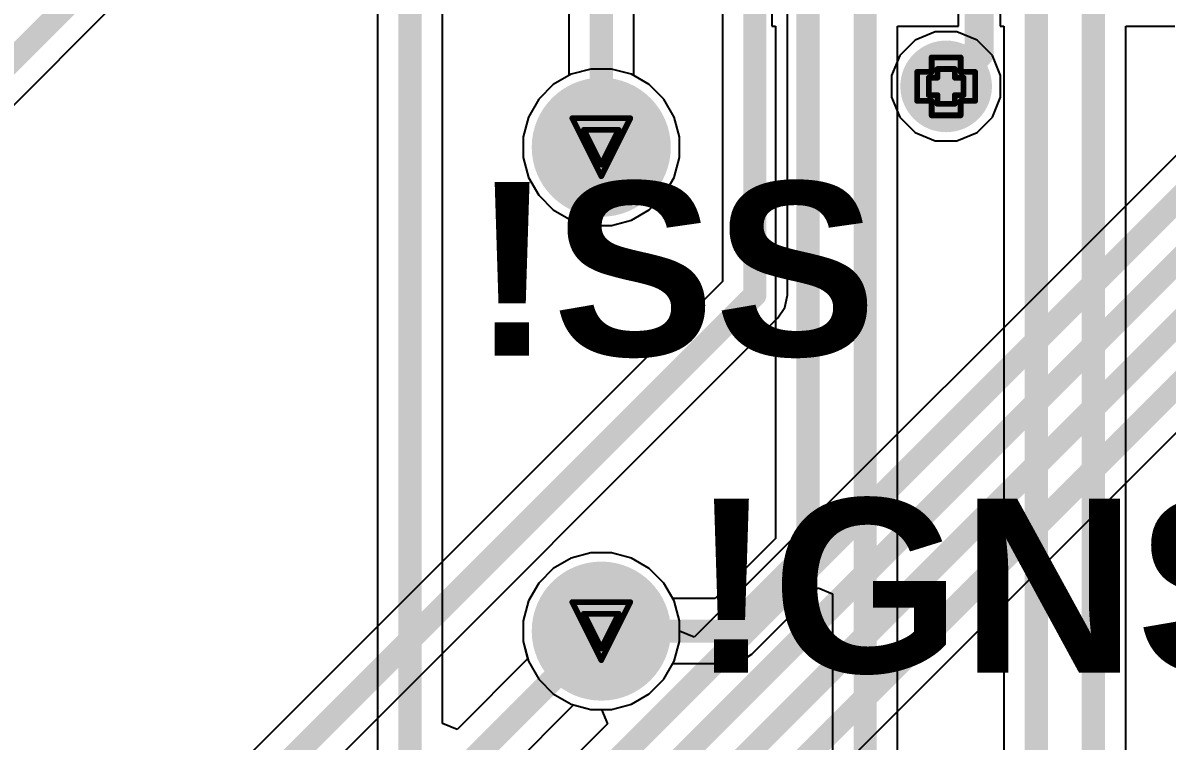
# Model space of a CAD drawing. Header units: inches. Extents: x -0.1 to 17.9, y -0.8 to 4.8.
# Drawn here: x 0.8114 to 1.2062, y 2.234 to 2.4819 of the extents above; entities that cross this region are included whole.
import ezdxf

# ---------------------------------------------------------------- set-up
doc = ezdxf.new("R2010")
doc.units = ezdxf.units.IN
doc.header["$MEASUREMENT"] = 0
for name, color, linetype in [('Bottom Layer 1', 5, 'Continuous'), ('Bottom Solder', 6, 'Continuous'), ('Drill Drawing', 1, 'Continuous'), ('GND+Signal', 16, 'Continuous'), ('Multi-Layer', 9, 'Continuous'), ('Pad Holes', 156, 'Continuous'), ('PWR+Signal', 76, 'Continuous'), ('Top Layer 1', 1, 'Continuous'), ('Top Overlay', 2, 'Continuous'), ('Top Solder', 216, 'Continuous'), ('Via Holes', 16, 'Continuous')]:
    doc.layers.add(name, color=color, linetype=linetype)
doc.styles.add('Arial_Bold', font='', dxfattribs={"height": 0.2})
doc.styles.get('Arial_Bold').set_extended_font_data('Arial', bold=True)

# ---------------------------------------------------------------- blocks, each defined once
blk = doc.blocks.new('T____P______TH_1_8___H_________0_92___60')
at = {"layer": 'Bottom Layer 1'}
h = blk.add_hatch(color=5, dxfattribs=at)
edge = h.paths.add_edge_path()
edge.add_arc((0, 0), 0.02, 0, 360)
at = {"layer": 'Bottom Solder'}
h = blk.add_hatch(color=6, dxfattribs=at)
edge = h.paths.add_edge_path()
edge.add_arc((0, 0), 0.024, 0, 360)
at = {"layer": 'GND+Signal'}
h = blk.add_hatch(color=16, dxfattribs=at)
edge = h.paths.add_edge_path()
edge.add_arc((0, 0), 0.02, 0, 360)
at = {"layer": 'Multi-Layer'}
h = blk.add_hatch(color=9, dxfattribs=at)
edge = h.paths.add_edge_path()
edge.add_arc((0, 0), 0.02, 0, 360)
at = {"layer": 'Pad Holes'}
h = blk.add_hatch(color=7, dxfattribs=at)
edge = h.paths.add_edge_path()
edge.add_arc((0, 0), 0.01, 0, 360)
at = {"layer": 'PWR+Signal'}
h = blk.add_hatch(color=76, dxfattribs=at)
edge = h.paths.add_edge_path()
edge.add_arc((0, 0), 0.02, 0, 360)
at = {"layer": 'Top Layer 1'}
h = blk.add_hatch(color=1, dxfattribs=at)
edge = h.paths.add_edge_path()
edge.add_arc((0, 0), 0.02, 0, 360)
at = {"layer": 'Top Solder'}
h = blk.add_hatch(color=216, dxfattribs=at)
edge = h.paths.add_edge_path()
edge.add_arc((0, 0), 0.024, 0, 360)
blk = doc.blocks.new('T____P______TH_1_8___H_________0_92___69')
at = {"layer": 'Bottom Layer 1'}
h = blk.add_hatch(color=5, dxfattribs=at)
edge = h.paths.add_edge_path()
edge.add_arc((0, 0), 0.02, 0, 360)
at = {"layer": 'Bottom Solder'}
h = blk.add_hatch(color=6, dxfattribs=at)
edge = h.paths.add_edge_path()
edge.add_arc((0, 0), 0.024, 0, 360)
at = {"layer": 'GND+Signal'}
h = blk.add_hatch(color=16, dxfattribs=at)
edge = h.paths.add_edge_path()
edge.add_arc((0, 0), 0.02, 0, 360)
at = {"layer": 'Multi-Layer'}
h = blk.add_hatch(color=9, dxfattribs=at)
edge = h.paths.add_edge_path()
edge.add_arc((0, 0), 0.02, 0, 360)
at = {"layer": 'Pad Holes'}
h = blk.add_hatch(color=7, dxfattribs=at)
edge = h.paths.add_edge_path()
edge.add_arc((0, 0), 0.01, 0, 360)
at = {"layer": 'PWR+Signal'}
h = blk.add_hatch(color=76, dxfattribs=at)
edge = h.paths.add_edge_path()
edge.add_arc((0, 0), 0.02, 0, 360)
at = {"layer": 'Top Layer 1'}
h = blk.add_hatch(color=1, dxfattribs=at)
edge = h.paths.add_edge_path()
edge.add_arc((0, 0), 0.02, 0, 360)
at = {"layer": 'Top Solder'}
h = blk.add_hatch(color=216, dxfattribs=at)
edge = h.paths.add_edge_path()
edge.add_arc((0, 0), 0.024, 0, 360)

msp = doc.modelspace()

# ---------------------------------------------------------------- hatches: boundary and pattern name
at = {"layer": 'Bottom Layer 1'}
h = msp.add_hatch(color=5, dxfattribs=at)
edge = h.paths.add_edge_path()
edge.add_arc((1.13, 2.46), 0.01181, 0, 360)
at = {"layer": 'Bottom Solder'}
h = msp.add_hatch(color=6, dxfattribs=at)
edge = h.paths.add_edge_path()
edge.add_arc((1.13, 2.46), 0.01581, 0, 360)
at = {"layer": 'GND+Signal'}
h = msp.add_hatch(color=16, dxfattribs=at)
edge = h.paths.add_edge_path()
edge.add_arc((1.13, 2.46), 0.01181, 0, 360)
at = {"layer": 'PWR+Signal'}
h = msp.add_hatch(color=76, dxfattribs=at)
edge = h.paths.add_edge_path()
edge.add_arc((1.13, 2.46), 0.01181, 0, 360)
at = {"layer": 'Top Layer 1'}
h = msp.add_hatch(color=1, dxfattribs=at)
edge = h.paths.add_edge_path()
edge.add_arc((1.13, 2.46), 0.01181, 0, 360)
at = {"layer": 'Via Holes'}
h = msp.add_hatch(color=7, dxfattribs=at)
edge = h.paths.add_edge_path()
edge.add_arc((1.13, 2.46), 0.00591, 0, 360)

# ---------------------------------------------------------------- linework, layer by layer
at = {"layer": 'Bottom Layer 1'}
for p, q in [((1.46107, 2.68793), (1.043, 2.26986)), ((0.99979, 2.65371), (0.99979, 2.4637)), ((1.02222, 2.4637), (1.02222, 2.64907)), ((1.00486, 2.136), (1.43665, 2.56778)), ((1.05278, 2.54474), (1.05278, 2.39265)), ((1.07522, 2.388), (1.07522, 2.54009)), ((0.99442, 2.46061), (0.9894, 2.45558)), ((0.99979, 2.4637), (0.99442, 2.46061)), ((1.02758, 2.46061), (1.02222, 2.4637)), ((1.03261, 2.45558), (1.02758, 2.46061)), ((0.9894, 2.45558), (0.98584, 2.44942)), ((1.03616, 2.44942), (1.03261, 2.45558)), ((0.98584, 2.44942), (0.984, 2.44255)), ((1.038, 2.44255), (1.03616, 2.44942)), ((0.984, 2.44255), (0.984, 2.43545)), ((1.038, 2.43545), (1.038, 2.44255)), ((0.984, 2.43545), (0.98584, 2.42858)), ((1.03616, 2.42858), (1.038, 2.43545)), ((0.98584, 2.42858), (0.9894, 2.42242)), ((1.03261, 2.42242), (1.03616, 2.42858)), ((0.9894, 2.42242), (0.99442, 2.41739)), ((1.02758, 2.41739), (1.03261, 2.42242)), ((0.99442, 2.41739), (1.00058, 2.41384)), ((1.02142, 2.41384), (1.02758, 2.41739)), ((1.00058, 2.41384), (1.00745, 2.412)), ((1.01456, 2.412), (1.02142, 2.41384)), ((1.00745, 2.412), (1.01456, 2.412)), ((1.05278, 2.39265), (0.84835, 2.18822)), ((1.07436, 2.38371), (1.07522, 2.388)), ((1.07522, 2.388), (1.07522, 2.388)), ((1.07193, 2.38007), (1.07436, 2.38371)), ((0.86093, 2.16907), (1.07193, 2.38007)), ((1.07193, 2.38007), (1.07193, 2.38007)), ((1.00745, 2.299), (1.00058, 2.29716)), ((1.01456, 2.299), (1.00745, 2.299)), ((1.02142, 2.29716), (1.01456, 2.299)), ((1.00058, 2.29716), (0.99442, 2.29361)), ((1.02758, 2.29361), (1.02142, 2.29716)), ((0.99442, 2.29361), (0.9894, 2.28858)), ((1.03261, 2.28858), (1.02758, 2.29361)), ((0.9894, 2.28858), (0.98584, 2.28242)), ((1.03616, 2.28242), (1.03261, 2.28858)), ((0.98584, 2.28242), (0.984, 2.27555)), ((1.038, 2.27555), (1.03616, 2.28242)), ((0.984, 2.27555), (0.984, 2.26845)), ((1.038, 2.27193), (1.038, 2.27555)), ((1.043, 2.26986), (1.038, 2.27193)), ((0.984, 2.26845), (0.98584, 2.26158)), ((0.98584, 2.26158), (0.9894, 2.25542)), ((0.9894, 2.25542), (0.99442, 2.25039)), ((0.99442, 2.25039), (1.00058, 2.24684)), ((1.00058, 2.24684), (1.00745, 2.245)), ((1.00745, 2.245), (1.01107, 2.245)), ((1.01107, 2.245), (1.01314, 2.24)), ((1.01314, 2.24), (0.90476, 2.13162))]:
    msp.add_line(p, q, dxfattribs=at)
for points in [[(0.90941, 2.12041, 0.008, 0.008, 0), (1.469, 2.68, 0.008, 0.008, 0)], [(1.011, 2.439, 0.008, 0.008, 0), (1.011, 2.65371, 0.008, 0.008, 0)], [(0.90721, 2.097, 0.008, 0.008, 0), (1.45721, 2.647, 0.008, 0.008, 0)], [(0.91338, 2.08159, 0.008, 0.008, 0), (1.44479, 2.613, 0.008, 0.008, 0)], [(0.91959, 2.06659, 0.008, 0.008, 0), (1.432, 2.579, 0.008, 0.008, 0)], [(1.064, 2.388, 0.008, 0.008, 0), (1.064, 2.54474, 0.008, 0.008, 0)], [(0.853, 2.177, 0.008, 0.008, 0), (1.064, 2.388, 0.008, 0.008, 0)]]:
    msp.add_lwpolyline(points, format="xyseb", dxfattribs=at)
for points in [[(1.009, 2.439, 0.004, 0.004, 1), (1.013, 2.439, 0.004, 0.004, 1)], [(1.062, 2.388, 0.004, 0.004, 1), (1.066, 2.388, 0.004, 0.004, 1)], [(1.062, 2.388, 0.004, 0.004, 1), (1.066, 2.388, 0.004, 0.004, 1)]]:
    msp.add_lwpolyline(points, format="xyseb", close=True, dxfattribs=at)
at = {"layer": 'Drill Drawing'}
for points in [[(1.125, 2.465, 0.002, 0.002, 0), (1.125, 2.47, 0.002, 0.002, 0)], [(1.125, 2.47, 0.002, 0.002, 0), (1.135, 2.47, 0.002, 0.002, 0)], [(1.135, 2.465, 0.002, 0.002, 0), (1.135, 2.47, 0.002, 0.002, 0)], [(1.12, 2.455, 0.002, 0.002, 0), (1.12, 2.465, 0.002, 0.002, 0)], [(1.12, 2.465, 0.002, 0.002, 0), (1.125, 2.465, 0.002, 0.002, 0)], [(1.124, 2.457, 0.002, 0.002, 0), (1.124, 2.463, 0.002, 0.002, 0)], [(1.124, 2.463, 0.002, 0.002, 0), (1.127, 2.463, 0.002, 0.002, 0)], [(1.127, 2.463, 0.002, 0.002, 0), (1.127, 2.466, 0.002, 0.002, 0)], [(1.127, 2.466, 0.002, 0.002, 0), (1.133, 2.466, 0.002, 0.002, 0)], [(1.133, 2.463, 0.002, 0.002, 0), (1.133, 2.466, 0.002, 0.002, 0)], [(1.133, 2.463, 0.002, 0.002, 0), (1.136, 2.463, 0.002, 0.002, 0)], [(1.135, 2.465, 0.002, 0.002, 0), (1.14, 2.465, 0.002, 0.002, 0)], [(1.136, 2.457, 0.002, 0.002, 0), (1.136, 2.463, 0.002, 0.002, 0)], [(1.14, 2.455, 0.002, 0.002, 0), (1.14, 2.465, 0.002, 0.002, 0)], [(1.12, 2.455, 0.002, 0.002, 0), (1.125, 2.455, 0.002, 0.002, 0)], [(1.124, 2.457, 0.002, 0.002, 0), (1.127, 2.457, 0.002, 0.002, 0)], [(1.125, 2.45, 0.002, 0.002, 0), (1.125, 2.455, 0.002, 0.002, 0)], [(1.127, 2.454, 0.002, 0.002, 0), (1.127, 2.457, 0.002, 0.002, 0)], [(1.133, 2.457, 0.002, 0.002, 0), (1.136, 2.457, 0.002, 0.002, 0)], [(1.133, 2.454, 0.002, 0.002, 0), (1.133, 2.457, 0.002, 0.002, 0)], [(1.135, 2.455, 0.002, 0.002, 0), (1.14, 2.455, 0.002, 0.002, 0)], [(1.135, 2.45, 0.002, 0.002, 0), (1.135, 2.455, 0.002, 0.002, 0)], [(1.127, 2.454, 0.002, 0.002, 0), (1.133, 2.454, 0.002, 0.002, 0)], [(1.001, 2.449, 0.002, 0.002, 0), (1.021, 2.449, 0.002, 0.002, 0)], [(1.001, 2.449, 0.002, 0.002, 0), (1.011, 2.429, 0.002, 0.002, 0)], [(1.011, 2.429, 0.002, 0.002, 0), (1.021, 2.449, 0.002, 0.002, 0)], [(1.125, 2.45, 0.002, 0.002, 0), (1.135, 2.45, 0.002, 0.002, 0)], [(1.005, 2.445, 0.002, 0.002, 0), (1.017, 2.445, 0.002, 0.002, 0)], [(1.005, 2.445, 0.002, 0.002, 0), (1.011, 2.433, 0.002, 0.002, 0)], [(1.011, 2.433, 0.002, 0.002, 0), (1.017, 2.445, 0.002, 0.002, 0)], [(1.001, 2.282, 0.002, 0.002, 0), (1.021, 2.282, 0.002, 0.002, 0)], [(1.001, 2.282, 0.002, 0.002, 0), (1.011, 2.262, 0.002, 0.002, 0)], [(1.011, 2.262, 0.002, 0.002, 0), (1.021, 2.282, 0.002, 0.002, 0)], [(1.005, 2.278, 0.002, 0.002, 0), (1.017, 2.278, 0.002, 0.002, 0)], [(1.005, 2.278, 0.002, 0.002, 0), (1.011, 2.266, 0.002, 0.002, 0)], [(1.011, 2.266, 0.002, 0.002, 0), (1.017, 2.278, 0.002, 0.002, 0)]]:
    msp.add_lwpolyline(points, format="xyseb", dxfattribs=at)
for points in [[(1.1245, 2.47, 0.001, 0.001, 1), (1.1255, 2.47, 0.001, 0.001, 1)], [(1.1245, 2.47, 0.001, 0.001, 1), (1.1255, 2.47, 0.001, 0.001, 1)], [(1.1345, 2.47, 0.001, 0.001, 1), (1.1355, 2.47, 0.001, 0.001, 1)], [(1.1345, 2.47, 0.001, 0.001, 1), (1.1355, 2.47, 0.001, 0.001, 1)], [(1.1195, 2.465, 0.001, 0.001, 1), (1.1205, 2.465, 0.001, 0.001, 1)], [(1.1195, 2.465, 0.001, 0.001, 1), (1.1205, 2.465, 0.001, 0.001, 1)], [(1.1235, 2.463, 0.001, 0.001, 1), (1.1245, 2.463, 0.001, 0.001, 1)], [(1.1235, 2.463, 0.001, 0.001, 1), (1.1245, 2.463, 0.001, 0.001, 1)], [(1.1245, 2.465, 0.001, 0.001, 1), (1.1255, 2.465, 0.001, 0.001, 1)], [(1.1245, 2.465, 0.001, 0.001, 1), (1.1255, 2.465, 0.001, 0.001, 1)], [(1.1265, 2.466, 0.001, 0.001, 1), (1.1275, 2.466, 0.001, 0.001, 1)], [(1.1265, 2.466, 0.001, 0.001, 1), (1.1275, 2.466, 0.001, 0.001, 1)], [(1.1265, 2.463, 0.001, 0.001, 1), (1.1275, 2.463, 0.001, 0.001, 1)], [(1.1265, 2.463, 0.001, 0.001, 1), (1.1275, 2.463, 0.001, 0.001, 1)], [(1.1325, 2.466, 0.001, 0.001, 1), (1.1335, 2.466, 0.001, 0.001, 1)], [(1.1325, 2.466, 0.001, 0.001, 1), (1.1335, 2.466, 0.001, 0.001, 1)], [(1.1325, 2.463, 0.001, 0.001, 1), (1.1335, 2.463, 0.001, 0.001, 1)], [(1.1325, 2.463, 0.001, 0.001, 1), (1.1335, 2.463, 0.001, 0.001, 1)], [(1.1345, 2.465, 0.001, 0.001, 1), (1.1355, 2.465, 0.001, 0.001, 1)], [(1.1345, 2.465, 0.001, 0.001, 1), (1.1355, 2.465, 0.001, 0.001, 1)], [(1.1355, 2.463, 0.001, 0.001, 1), (1.1365, 2.463, 0.001, 0.001, 1)], [(1.1355, 2.463, 0.001, 0.001, 1), (1.1365, 2.463, 0.001, 0.001, 1)], [(1.1395, 2.465, 0.001, 0.001, 1), (1.1405, 2.465, 0.001, 0.001, 1)], [(1.1395, 2.465, 0.001, 0.001, 1), (1.1405, 2.465, 0.001, 0.001, 1)], [(1.1195, 2.455, 0.001, 0.001, 1), (1.1205, 2.455, 0.001, 0.001, 1)], [(1.1195, 2.455, 0.001, 0.001, 1), (1.1205, 2.455, 0.001, 0.001, 1)], [(1.1235, 2.457, 0.001, 0.001, 1), (1.1245, 2.457, 0.001, 0.001, 1)], [(1.1235, 2.457, 0.001, 0.001, 1), (1.1245, 2.457, 0.001, 0.001, 1)], [(1.1245, 2.455, 0.001, 0.001, 1), (1.1255, 2.455, 0.001, 0.001, 1)], [(1.1245, 2.455, 0.001, 0.001, 1), (1.1255, 2.455, 0.001, 0.001, 1)], [(1.1265, 2.457, 0.001, 0.001, 1), (1.1275, 2.457, 0.001, 0.001, 1)], [(1.1265, 2.457, 0.001, 0.001, 1), (1.1275, 2.457, 0.001, 0.001, 1)], [(1.1325, 2.457, 0.001, 0.001, 1), (1.1335, 2.457, 0.001, 0.001, 1)], [(1.1325, 2.457, 0.001, 0.001, 1), (1.1335, 2.457, 0.001, 0.001, 1)], [(1.1345, 2.455, 0.001, 0.001, 1), (1.1355, 2.455, 0.001, 0.001, 1)], [(1.1345, 2.455, 0.001, 0.001, 1), (1.1355, 2.455, 0.001, 0.001, 1)], [(1.1355, 2.457, 0.001, 0.001, 1), (1.1365, 2.457, 0.001, 0.001, 1)], [(1.1355, 2.457, 0.001, 0.001, 1), (1.1365, 2.457, 0.001, 0.001, 1)], [(1.1395, 2.455, 0.001, 0.001, 1), (1.1405, 2.455, 0.001, 0.001, 1)], [(1.1395, 2.455, 0.001, 0.001, 1), (1.1405, 2.455, 0.001, 0.001, 1)], [(1.1265, 2.454, 0.001, 0.001, 1), (1.1275, 2.454, 0.001, 0.001, 1)], [(1.1265, 2.454, 0.001, 0.001, 1), (1.1275, 2.454, 0.001, 0.001, 1)], [(1.1325, 2.454, 0.001, 0.001, 1), (1.1335, 2.454, 0.001, 0.001, 1)], [(1.1325, 2.454, 0.001, 0.001, 1), (1.1335, 2.454, 0.001, 0.001, 1)], [(1.0005, 2.449, 0.001, 0.001, 1), (1.0015, 2.449, 0.001, 0.001, 1)], [(1.0005, 2.449, 0.001, 0.001, 1), (1.0015, 2.449, 0.001, 0.001, 1)], [(1.0205, 2.449, 0.001, 0.001, 1), (1.0215, 2.449, 0.001, 0.001, 1)], [(1.0205, 2.449, 0.001, 0.001, 1), (1.0215, 2.449, 0.001, 0.001, 1)], [(1.1245, 2.45, 0.001, 0.001, 1), (1.1255, 2.45, 0.001, 0.001, 1)], [(1.1245, 2.45, 0.001, 0.001, 1), (1.1255, 2.45, 0.001, 0.001, 1)], [(1.1345, 2.45, 0.001, 0.001, 1), (1.1355, 2.45, 0.001, 0.001, 1)], [(1.1345, 2.45, 0.001, 0.001, 1), (1.1355, 2.45, 0.001, 0.001, 1)], [(1.0045, 2.445, 0.001, 0.001, 1), (1.0055, 2.445, 0.001, 0.001, 1)], [(1.0045, 2.445, 0.001, 0.001, 1), (1.0055, 2.445, 0.001, 0.001, 1)], [(1.0165, 2.445, 0.001, 0.001, 1), (1.0175, 2.445, 0.001, 0.001, 1)], [(1.0165, 2.445, 0.001, 0.001, 1), (1.0175, 2.445, 0.001, 0.001, 1)], [(1.0105, 2.433, 0.001, 0.001, 1), (1.0115, 2.433, 0.001, 0.001, 1)], [(1.0105, 2.433, 0.001, 0.001, 1), (1.0115, 2.433, 0.001, 0.001, 1)], [(1.0105, 2.429, 0.001, 0.001, 1), (1.0115, 2.429, 0.001, 0.001, 1)], [(1.0105, 2.429, 0.001, 0.001, 1), (1.0115, 2.429, 0.001, 0.001, 1)], [(1.0005, 2.282, 0.001, 0.001, 1), (1.0015, 2.282, 0.001, 0.001, 1)], [(1.0005, 2.282, 0.001, 0.001, 1), (1.0015, 2.282, 0.001, 0.001, 1)], [(1.0205, 2.282, 0.001, 0.001, 1), (1.0215, 2.282, 0.001, 0.001, 1)], [(1.0205, 2.282, 0.001, 0.001, 1), (1.0215, 2.282, 0.001, 0.001, 1)], [(1.0045, 2.278, 0.001, 0.001, 1), (1.0055, 2.278, 0.001, 0.001, 1)], [(1.0045, 2.278, 0.001, 0.001, 1), (1.0055, 2.278, 0.001, 0.001, 1)], [(1.0165, 2.278, 0.001, 0.001, 1), (1.0175, 2.278, 0.001, 0.001, 1)], [(1.0165, 2.278, 0.001, 0.001, 1), (1.0175, 2.278, 0.001, 0.001, 1)], [(1.0105, 2.266, 0.001, 0.001, 1), (1.0115, 2.266, 0.001, 0.001, 1)], [(1.0105, 2.266, 0.001, 0.001, 1), (1.0115, 2.266, 0.001, 0.001, 1)], [(1.0105, 2.262, 0.001, 0.001, 1), (1.0115, 2.262, 0.001, 0.001, 1)], [(1.0105, 2.262, 0.001, 0.001, 1), (1.0115, 2.262, 0.001, 0.001, 1)]]:
    msp.add_lwpolyline(points, format="xyseb", close=True, dxfattribs=at)
at = {"layer": 'GND+Signal'}
for p, q in [((0.93378, 2.52461), (0.93378, 1.89265)), ((0.95622, 2.24015), (0.95622, 2.52461)), ((1.00058, 2.46416), (0.99442, 2.46061)), ((1.00745, 2.466), (1.00058, 2.46416)), ((1.01456, 2.466), (1.00745, 2.466)), ((1.02142, 2.46416), (1.01456, 2.466)), ((1.02758, 2.46061), (1.02142, 2.46416)), ((0.99442, 2.46061), (0.9894, 2.45558)), ((1.03261, 2.45558), (1.02758, 2.46061)), ((0.9894, 2.45558), (0.98584, 2.44942)), ((1.03616, 2.44942), (1.03261, 2.45558)), ((0.98584, 2.44942), (0.984, 2.44255)), ((1.038, 2.44255), (1.03616, 2.44942)), ((0.984, 2.44255), (0.984, 2.43545)), ((1.038, 2.43545), (1.038, 2.44255)), ((0.984, 2.43545), (0.98584, 2.42858)), ((1.03616, 2.42858), (1.038, 2.43545)), ((0.98584, 2.42858), (0.9894, 2.42242)), ((1.03261, 2.42242), (1.03616, 2.42858)), ((0.9894, 2.42242), (0.99442, 2.41739)), ((1.02758, 2.41739), (1.03261, 2.42242)), ((0.99442, 2.41739), (1.00058, 2.41384)), ((1.02142, 2.41384), (1.02758, 2.41739)), ((1.00058, 2.41384), (1.00745, 2.412)), ((1.01456, 2.412), (1.02142, 2.41384)), ((1.00745, 2.412), (1.01456, 2.412)), ((1.00745, 2.299), (1.00058, 2.29716)), ((1.01456, 2.299), (1.00745, 2.299)), ((1.02142, 2.29716), (1.01456, 2.299)), ((1.00058, 2.29716), (0.99442, 2.29361)), ((1.02758, 2.29361), (1.02142, 2.29716)), ((0.99442, 2.29361), (0.9894, 2.28858)), ((1.03261, 2.28858), (1.02758, 2.29361)), ((0.9894, 2.28858), (0.98584, 2.28242)), ((1.03616, 2.28242), (1.03261, 2.28858)), ((0.98584, 2.28242), (0.984, 2.27555)), ((1.038, 2.27555), (1.03616, 2.28242)), ((0.984, 2.27555), (0.984, 2.26845)), ((1.038, 2.26845), (1.038, 2.27555)), ((0.984, 2.26845), (0.9856, 2.26246)), ((1.03616, 2.26158), (1.038, 2.26845)), ((0.9856, 2.26246), (0.96122, 2.23808)), ((1.03261, 2.25542), (1.03616, 2.26158)), ((1.02758, 2.25039), (1.03261, 2.25542)), ((0.97622, 2.22135), (1.00146, 2.2466)), ((1.00146, 2.2466), (1.00745, 2.245)), ((1.01456, 2.245), (1.02142, 2.24684)), ((1.02142, 2.24684), (1.02758, 2.25039)), ((1.00745, 2.245), (1.01456, 2.245)), ((0.96122, 2.23808), (0.95622, 2.24015))]:
    msp.add_line(p, q, dxfattribs=at)
for points in [[(0.945, 1.888, 0.008, 0.008, 0), (0.945, 2.54, 0.008, 0.008, 0)], [(0.965, 2.226, 0.008, 0.008, 0), (1.011, 2.272, 0.008, 0.008, 0)]]:
    msp.add_lwpolyline(points, format="xyseb", dxfattribs=at)
msp.add_lwpolyline([(1.009, 2.272, 0.004, 0.004, 1), (1.013, 2.272, 0.004, 0.004, 1)], format="xyseb", close=True, dxfattribs=at)
at = {"layer": 'PWR+Signal'}
for p, q in [((1.11934, 2.47595), (1.11405, 2.47066)), ((1.12626, 2.47881), (1.11934, 2.47595)), ((1.13374, 2.47881), (1.12626, 2.47881)), ((1.14066, 2.47595), (1.13374, 2.47881)), ((1.14595, 2.47066), (1.14066, 2.47595)), ((1.11405, 2.47066), (1.11119, 2.46374)), ((1.14881, 2.46374), (1.14595, 2.47066)), ((1.00058, 2.46416), (0.99442, 2.46061)), ((1.00745, 2.466), (1.00058, 2.46416)), ((1.01456, 2.466), (1.00745, 2.466)), ((1.02142, 2.46416), (1.01456, 2.466)), ((1.02758, 2.46061), (1.02142, 2.46416)), ((1.11119, 2.46374), (1.11119, 2.45626)), ((1.14881, 2.45626), (1.14881, 2.46374)), ((0.99442, 2.46061), (0.9894, 2.45558)), ((1.03261, 2.45558), (1.02758, 2.46061)), ((1.11119, 2.45626), (1.11405, 2.44934)), ((1.14595, 2.44934), (1.14881, 2.45626)), ((0.9894, 2.45558), (0.98584, 2.44942)), ((1.03616, 2.44942), (1.03261, 2.45558)), ((0.98584, 2.44942), (0.984, 2.44255)), ((1.038, 2.44255), (1.03616, 2.44942)), ((1.11405, 2.44934), (1.11934, 2.44405)), ((1.14066, 2.44405), (1.14595, 2.44934)), ((1.11934, 2.44405), (1.12626, 2.44119)), ((1.13374, 2.44119), (1.14066, 2.44405)), ((0.984, 2.44255), (0.984, 2.43545)), ((1.038, 2.43545), (1.038, 2.44255)), ((1.12626, 2.44119), (1.13374, 2.44119)), ((0.984, 2.43545), (0.98584, 2.42858)), ((1.03616, 2.42858), (1.038, 2.43545)), ((0.98584, 2.42858), (0.9894, 2.42242)), ((1.03261, 2.42242), (1.03616, 2.42858)), ((0.9894, 2.42242), (0.99442, 2.41739)), ((1.02758, 2.41739), (1.03261, 2.42242)), ((0.99442, 2.41739), (1.00058, 2.41384)), ((1.02142, 2.41384), (1.02758, 2.41739)), ((1.00058, 2.41384), (1.00745, 2.412)), ((1.01456, 2.412), (1.02142, 2.41384)), ((1.00745, 2.412), (1.01456, 2.412)), ((1.00745, 2.299), (1.00058, 2.29716)), ((1.01456, 2.299), (1.00745, 2.299)), ((1.02142, 2.29716), (1.01456, 2.299)), ((1.00058, 2.29716), (0.99442, 2.29361)), ((1.02758, 2.29361), (1.02142, 2.29716)), ((0.99442, 2.29361), (0.9894, 2.28858)), ((1.03261, 2.28858), (1.02758, 2.29361)), ((0.9894, 2.28858), (0.98584, 2.28242)), ((1.03616, 2.28242), (1.03261, 2.28858)), ((0.98584, 2.28242), (0.984, 2.27555)), ((1.038, 2.27555), (1.03616, 2.28242)), ((0.984, 2.27555), (0.984, 2.26845)), ((1.038, 2.26845), (1.038, 2.27555)), ((0.984, 2.26845), (0.98584, 2.26158)), ((1.03616, 2.26158), (1.038, 2.26845)), ((0.98584, 2.26158), (0.9894, 2.25542)), ((1.03261, 2.25542), (1.03616, 2.26158)), ((0.9894, 2.25542), (0.99442, 2.25039)), ((1.02758, 2.25039), (1.03261, 2.25542)), ((0.99442, 2.25039), (1.00058, 2.24684)), ((1.00058, 2.24684), (1.00745, 2.245)), ((1.01456, 2.245), (1.02142, 2.24684)), ((1.02142, 2.24684), (1.02758, 2.25039)), ((1.00745, 2.245), (1.01456, 2.245))]:
    msp.add_line(p, q, dxfattribs=at)
at = {"layer": 'Top Layer 1'}
for p, q in [((0.63367, 2.27907), (0.9297, 2.5751)), ((1.06985, 2.55271), (1.06985, 2.48083)), ((1.14859, 2.55271), (1.14859, 2.48083)), ((1.13424, 2.48083), (1.13424, 2.54399)), ((1.06985, 2.48083), (1.07115, 2.48083)), ((1.07115, 2.48083), (1.07115, 2.30401)), ((1.11326, 2.14905), (1.11326, 2.48083)), ((1.11326, 2.48083), (1.13424, 2.48083)), ((1.14859, 2.48083), (1.14989, 2.48083)), ((1.14989, 2.48083), (1.14989, 2.1729)), ((1.192, 2.20486), (1.192, 2.48083)), ((1.192, 2.48083), (1.20894, 2.48083)), ((1.00058, 2.46416), (0.99442, 2.46061)), ((1.00745, 2.466), (1.00058, 2.46416)), ((1.01456, 2.466), (1.00745, 2.466)), ((1.02142, 2.46416), (1.01456, 2.466)), ((1.02758, 2.46061), (1.02142, 2.46416)), ((0.99442, 2.46061), (0.9894, 2.45558)), ((1.03261, 2.45558), (1.02758, 2.46061)), ((0.9894, 2.45558), (0.98584, 2.44942)), ((1.03616, 2.44942), (1.03261, 2.45558)), ((0.98584, 2.44942), (0.984, 2.44255)), ((1.038, 2.44255), (1.03616, 2.44942)), ((0.984, 2.44255), (0.984, 2.43545)), ((1.038, 2.43545), (1.038, 2.44255)), ((0.984, 2.43545), (0.98584, 2.42858)), ((1.03616, 2.42858), (1.038, 2.43545)), ((0.98584, 2.42858), (0.9894, 2.42242)), ((1.03261, 2.42242), (1.03616, 2.42858)), ((0.9894, 2.42242), (0.99442, 2.41739)), ((1.02758, 2.41739), (1.03261, 2.42242)), ((0.99442, 2.41739), (1.00058, 2.41384)), ((1.02142, 2.41384), (1.02758, 2.41739)), ((1.00058, 2.41384), (1.00745, 2.412)), ((1.01456, 2.412), (1.02142, 2.41384)), ((1.00745, 2.412), (1.01456, 2.412)), ((1.07115, 2.30401), (1.05035, 2.28322)), ((1.00745, 2.299), (1.00058, 2.29716)), ((1.01456, 2.299), (1.00745, 2.299)), ((1.02142, 2.29716), (1.01456, 2.299)), ((1.00058, 2.29716), (0.99442, 2.29361)), ((1.02758, 2.29361), (1.02142, 2.29716)), ((0.99442, 2.29361), (0.9894, 2.28858)), ((1.03261, 2.28858), (1.02758, 2.29361)), ((0.9894, 2.28858), (0.98584, 2.28242)), ((1.0357, 2.28322), (1.03261, 2.28858)), ((1.06293, 2.26407), (1.08583, 2.28697)), ((1.08583, 2.28697), (1.09083, 2.2849)), ((0.98584, 2.28242), (0.984, 2.27555)), ((1.05035, 2.28322), (1.0357, 2.28322)), ((1.09083, 2.2849), (1.09083, 2.15369)), ((0.984, 2.27555), (0.984, 2.26845)), ((0.984, 2.26845), (0.98584, 2.26158)), ((1.05929, 2.26164), (1.06293, 2.26407)), ((0.98584, 2.26158), (0.9894, 2.25542)), ((1.03261, 2.25542), (1.0357, 2.26078)), ((1.0357, 2.26078), (1.055, 2.26078)), ((1.055, 2.26078), (1.05929, 2.26164)), ((1.055, 2.26078), (1.055, 2.26078)), ((0.9894, 2.25542), (0.99442, 2.25039)), ((1.02758, 2.25039), (1.03261, 2.25542)), ((0.99442, 2.25039), (1.00058, 2.24684)), ((1.00058, 2.24684), (1.00745, 2.245)), ((1.01456, 2.245), (1.02142, 2.24684)), ((1.02142, 2.24684), (1.02758, 2.25039)), ((1.00745, 2.245), (1.01456, 2.245))]:
    msp.add_line(p, q, dxfattribs=at)
for points in [[(0.62574, 2.287, 0.008, 0.008, 0), (0.97047, 2.63173, 0.008, 0.008, 0)], [(1.08236, 2.29936, 0.008, 0.008, 0), (1.08236, 2.51677, 0.008, 0.008, 0)], [(1.10205, 2.14905, 0.008, 0.008, 0), (1.10205, 2.51677, 0.008, 0.008, 0)], [(1.14142, 2.47142, 0.01, 0.01, 0), (1.14142, 2.51677, 0.01, 0.01, 0)], [(1.1611, 2.1729, 0.008, 0.008, 0), (1.1611, 2.51677, 0.008, 0.008, 0)], [(1.18079, 2.20021, 0.008, 0.008, 0), (1.18079, 2.51677, 0.008, 0.008, 0)], [(1.13, 2.46, 0.01, 0.01, 0), (1.14142, 2.47142, 0.01, 0.01, 0)], [(1.055, 2.272, 0.008, 0.008, 0), (1.08236, 2.29936, 0.008, 0.008, 0)], [(1.011, 2.272, 0.008, 0.008, 0), (1.055, 2.272, 0.008, 0.008, 0)]]:
    msp.add_lwpolyline(points, format="xyseb", dxfattribs=at)
for points in [[(1.13892, 2.47142, 0.005, 0.005, 1), (1.14392, 2.47142, 0.005, 0.005, 1)], [(1.13892, 2.47142, 0.005, 0.005, 1), (1.14392, 2.47142, 0.005, 0.005, 1)], [(1.1275, 2.46, 0.005, 0.005, 1), (1.1325, 2.46, 0.005, 0.005, 1)], [(1.08036, 2.29936, 0.004, 0.004, 1), (1.08436, 2.29936, 0.004, 0.004, 1)], [(1.08036, 2.29936, 0.004, 0.004, 1), (1.08436, 2.29936, 0.004, 0.004, 1)], [(1.009, 2.272, 0.004, 0.004, 1), (1.013, 2.272, 0.004, 0.004, 1)], [(1.053, 2.272, 0.004, 0.004, 1), (1.057, 2.272, 0.004, 0.004, 1)], [(1.053, 2.272, 0.004, 0.004, 1), (1.057, 2.272, 0.004, 0.004, 1)]]:
    msp.add_lwpolyline(points, format="xyseb", close=True, dxfattribs=at)

# ---------------------------------------------------------------- block references
for name, p in [('T____P______TH_1_8___H_________0_92___60', (1.011, 2.439)), ('T____P______TH_1_8___H_________0_92___69', (1.011, 2.272))]:
    msp.add_blockref(name, p)

# ---------------------------------------------------------------- texts
at = {"layer": 'Top Overlay', "style": 'Arial_Bold'}
for s, p in [('!SS', (0.96632, 2.36703)), ('!GNSSRES', (1.042, 2.2577))]:
    msp.add_text(s, height=0.06, dxfattribs=at).set_placement(p)

doc.saveas('drawing.dxf')
